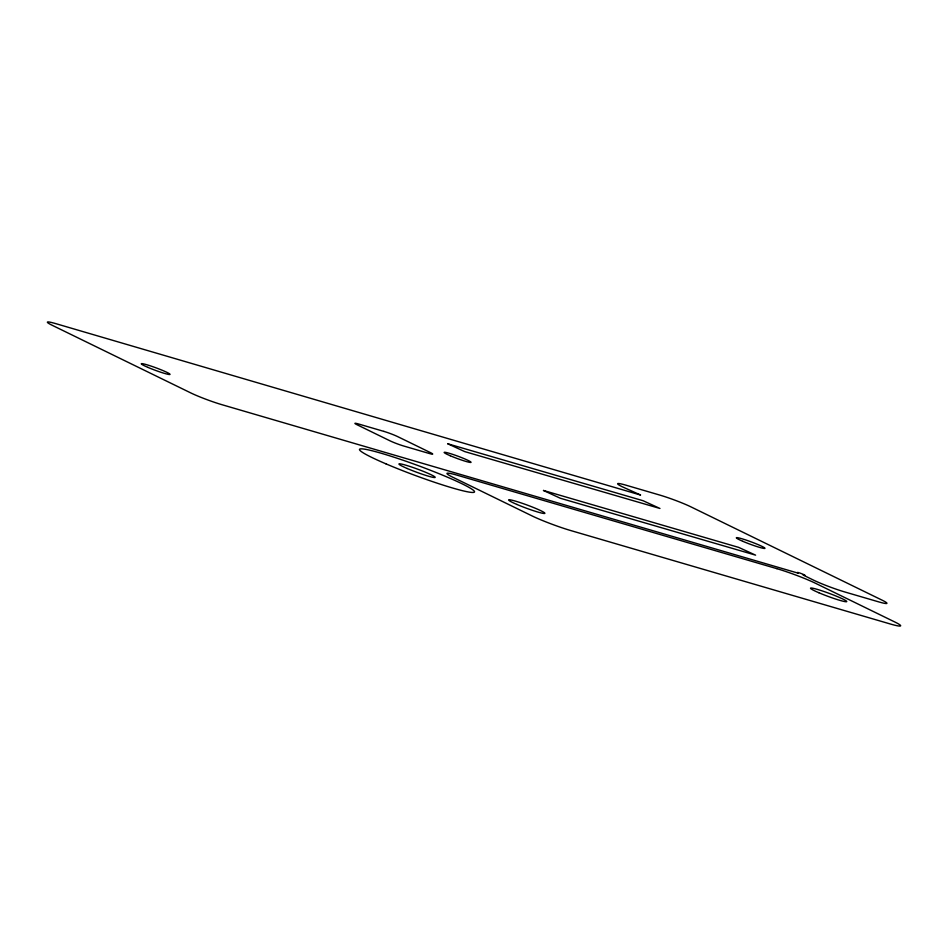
<?xml version="1.0" encoding="UTF-8"?>
<svg xmlns="http://www.w3.org/2000/svg" width="948" height="948" viewBox="0 0 948 948"><rect width="100%" height="100%" fill="white"/><g stroke="black" fill="none" stroke-linecap="round" stroke-linejoin="round"><path stroke-width="1.42" d="M640.516 495.022L55.896 323.671A23.676 1.979 20.3 0 0 52.14 325.259L190.643 392.851A23.676 1.979 20.3 0 0 221.844 404.666L798.299 573.208C793.429 570.234 810.504 576.917 803.098 575.021L813.645 580.176A23.676 1.979 20.3 0 0 844.846 591.979L878.452 601.802A23.676 1.979 20.3 0 0 882.221 600.226L690.95 506.872A23.676 1.979 20.3 0 0 659.761 495.069L626.142 485.234A23.676 1.979 20.3 0 0 622.386 486.822L640.504 494.986M447.847 443.818L464.71 451.592L659.962 508.472L643.088 500.722L447.847 443.818M543.477 490.483L560.339 498.257L755.603 555.149L738.717 547.399L543.512 490.471M383.869 431.387L358.664 424.017A10.475 0.877 20.3 0 0 356.993 424.716L389.972 440.808A10.475 0.877 20.3 0 0 403.777 446.034L428.982 453.405A10.475 0.877 20.3 0 0 430.641 452.706L397.662 436.613A10.475 0.877 20.3 0 0 383.869 431.387M776.886 568.67L457.564 475.315A29.376 2.453 20.3 0 0 452.895 477.282L532.041 515.902A29.376 2.453 20.3 0 0 570.732 530.548L890.054 623.914A29.376 2.453 20.3 0 0 894.722 621.947L815.576 583.316A29.376 2.453 20.3 0 0 776.886 568.67M450.241 455.739A14.386 1.209 20.3 0 0 471.038 462.351A14.386 1.209 20.3 0 0 451.378 453.938A14.386 1.209 20.3 0 0 450.241 455.739M147.9 367.374A15.298 1.28 20.3 0 0 170.012 374.413A15.298 1.28 20.3 0 0 149.109 365.454A15.298 1.28 20.3 0 0 147.9 367.374M742.841 541.32A15.298 1.28 20.3 0 0 764.953 548.359A15.298 1.28 20.3 0 0 744.05 539.412A15.298 1.28 20.3 0 0 742.841 541.32M516.944 504.466A19.304 1.612 20.3 0 0 544.851 513.342A19.304 1.612 20.3 0 0 518.473 502.049A19.304 1.612 20.3 0 0 516.944 504.466M407.249 468.513A19.304 1.612 20.3 0 0 435.156 477.389A19.304 1.612 20.3 0 0 408.766 466.096A19.304 1.612 20.3 0 0 407.249 468.513M818.823 592.725A19.304 1.612 20.3 0 0 846.73 601.601A19.304 1.612 20.3 0 0 820.34 590.308A19.304 1.612 20.3 0 0 818.823 592.725M385.943 463.845A61.253 5.119 20.3 0 0 474.462 492A61.253 5.119 20.3 0 0 390.766 456.166A61.253 5.119 20.3 0 0 385.943 463.845"/></g></svg>
